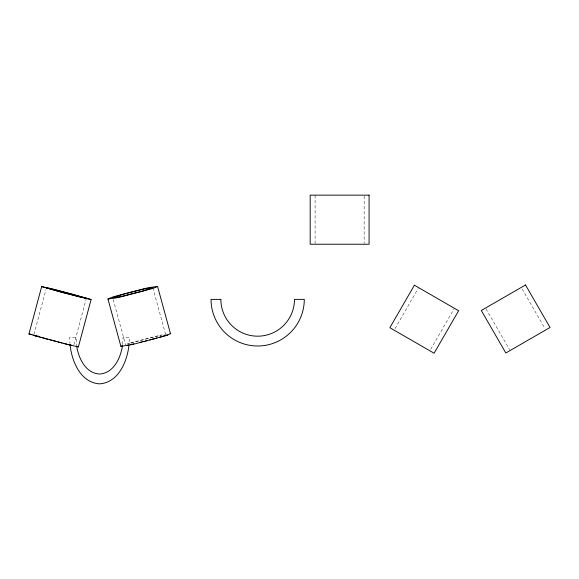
<?xml version="1.0" encoding="UTF-8"?>
<svg xmlns="http://www.w3.org/2000/svg" width="579" height="579" viewBox="0 0 579 579"><rect width="100%" height="100%" fill="white"/><g stroke="black" fill="none" stroke-linecap="round" stroke-linejoin="round"><path stroke-width="0.43" stroke-dasharray="2.9 2.17" d="M122.639 344.404L123.095 337.224L129.378 337.224L128.965 344.816M33.922 334.38L45.958 289.565M73.88 344.766L86.38 298.236M395.008 328.619L418.212 288.436M430.725 349.246L453.929 309.056M128.61 343.752L129.247 343.542M127.185 343.868L129.501 343.159M130.716 343.086L153.913 337.029A36.455 1.86 -15.3 0 1 158.624 335.994M130.767 342.79L156.858 336.023A41.37 2.113 -15.3 0 1 162.207 334.85M159.659 335.784L161.512 335.422M164.479 334.387L166.434 334.025M522.149 288.972L544.904 328.387M485.991 308.817L509.636 349.781M152.834 287.698L165.514 334.126M113.173 299.452L125.382 344.158M76.775 346.749L75.972 337.224L69.69 337.224L69.943 343.311M364.162 196.042L364.162 243.339M315.092 195.145L315.092 243.339M125.187 344.505A14.924 0.76 -15.3 0 1 126.142 344.194"/><path stroke-width="0.87" d="M128.965 344.816C127.358 361.274 118.507 382.654 99.53 383.855C80.561 382.654 71.709 361.274 70.102 344.816M122.524 345.185C120.873 357.569 113.773 373.245 99.53 374.034C85.88 373.368 78.73 358.633 76.775 346.749M63.697 292.793L46.421 287.843L53.333 289.355A36.455 0.68 15 0 1 57.994 290.52L91.12 299.509L78.389 346.901L70.363 345.149A41.37 0.774 15 0 1 65.08 343.832L28.95 333.967L41.681 286.576L49.707 288.32A41.37 0.774 15 0 1 54.998 289.638L75.379 294.957M107.962 299.017L110.618 297.78A14.924 0.76 -15.3 0 1 114.266 296.578L143.939 288.74A41.37 2.113 -15.3 0 1 149.288 287.56L157.568 286.41L170.487 333.692L167.83 334.93A14.924 0.76 -15.3 0 1 164.183 336.131L134.516 343.977A41.37 2.113 -15.3 0 1 129.16 345.149L120.881 346.307L107.962 299.017L116.241 297.867A41.37 2.113 -15.3 0 0 121.59 296.687L151.264 288.849A14.924 0.76 -15.3 0 0 154.911 287.647L157.568 286.41M120.881 346.307L121.402 345.924M28.95 333.967L30.629 334.228M91.106 299.531L83.101 297.758A41.37 0.774 15 0 1 77.81 296.441L64.008 292.779M164.335 335.697L164.74 335.538M163.343 336.052L162.12 336.457M161.418 336.674L159.826 337.159M155.867 338.302L156.952 337.998M154.723 338.621L152.284 339.28M149.679 339.967L150.996 339.62M145.575 341.017L146.957 340.669M142.81 341.704L144.193 341.364M140.082 342.355L141.435 342.037M163.871 335.871L167.83 334.93M130.753 344.411L131.715 344.216M127.669 344.954L128.321 344.852M170.06 333.555L170.487 333.692M34.631 335.364L33.691 335.241L39.756 337.072M31.266 334.365L31.997 334.532M35.63 335.574L36.253 335.719M71.716 345.294L67.757 344.36M37.765 336.066L38.641 336.276M33.408 335.393L36.788 336.233M62.076 342.956L58.132 341.95M56.771 341.603L49.924 339.815M65.369 293.133L74.807 295.565A36.455 0.68 15 0 0 79.468 296.723L86.38 298.236L76.341 295.312M62.662 292.424L65.311 293.22M62.098 292.373L41.681 286.576M47.782 339.345L44.699 338.52M43.736 338.158L40.653 337.318M77.412 346.524L78.389 346.901M133.843 343.774A36.455 1.86 -15.3 0 1 132.743 344.006M66.737 344.114A36.455 0.68 15 0 1 63.321 343.267M414.405 285.208L389.87 327.714L434.084 353.241L458.626 310.735L414.405 285.208M112.753 297.649L119.824 296.723A36.455 1.86 -15.3 0 0 124.543 295.681L144.033 290.709L152.834 287.698L145.705 288.704A36.455 1.86 -15.3 0 0 140.994 289.746L122.582 294.414L112.753 297.649M525.508 284.969L481.294 310.496L505.836 353.002L550.05 327.475L525.508 284.969M369.076 195.145L310.178 195.145L310.178 244.229L369.076 244.229L369.076 195.145M220.852 299.372L211.038 299.372A46.631 46.631 0 0 0 257.662 346.003A46.631 46.631 0 0 0 304.293 299.372L294.479 299.372A36.81 36.81 0 0 1 257.662 336.182A36.81 36.81 0 0 1 220.852 299.372"/></g></svg>
